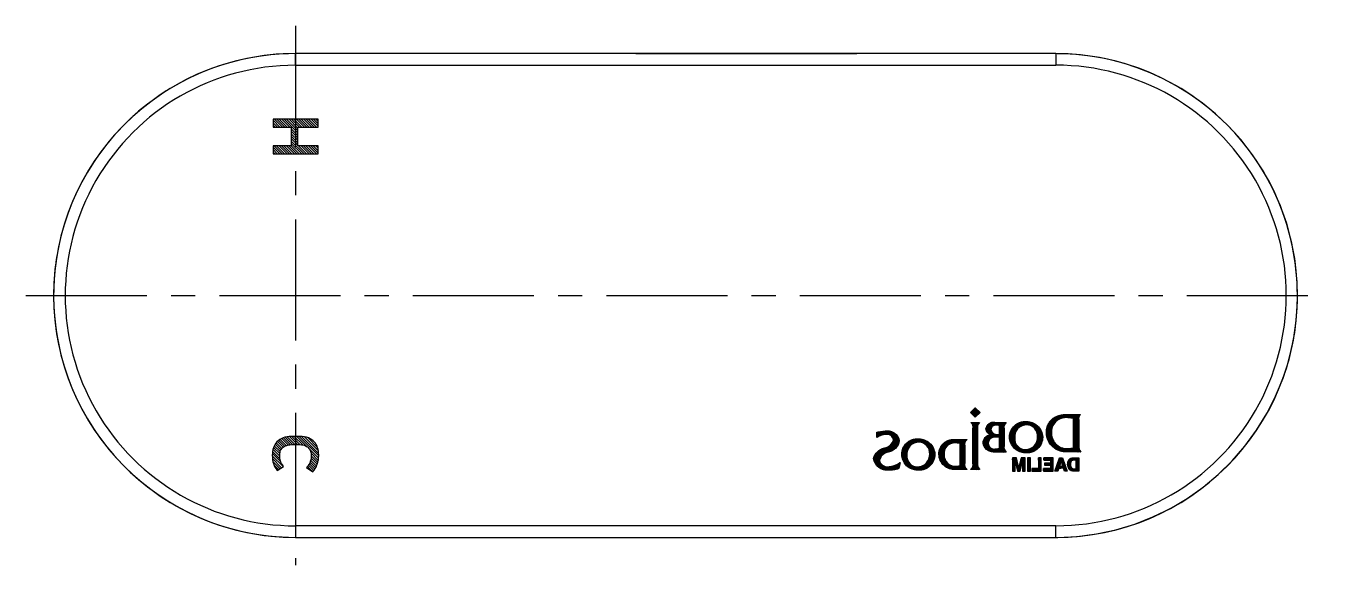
# Model space of a CAD drawing. Extents: x -13271 to -12677, y -11108 to -10688.
# Drawn here: x -13137.3 to -13043.3, y -10870.9 to -10831.9 of the extents above; entities that cross this region are included whole.
import ezdxf

# ---------------------------------------------------------------- set-up
doc = ezdxf.new("R2010")
doc.units = 0
doc.header["$LTSCALE"] = 7
doc.linetypes.add('CENTER', pattern=[2, 1.25, -0.25, 0.25, -0.25])
for name, color, linetype in [('D', 2, 'CONTINUOUS'), ('DIM', 2, 'CONTINUOUS'), ('DWG', 7, 'CONTINUOUS'), ('FL0702_BODY_DXF_CONTINUOUS_LINE', 7, 'CONTINUOUS'), ('LAYER_1', 160, 'CONTINUOUS'), ('기본값', 7, 'CONTINUOUS')]:
    doc.layers.add(name, color=color, linetype=linetype)
pattern_1 = [(225, (-12093.942252, -9748.80234), (0.00531108553, -0.00531108553), [])]

# ---------------------------------------------------------------- blocks, each defined once
blk = doc.blocks.new('A$C7B5C652C')
at = {"layer": 'DWG', "linetype": 'Continuous'}
for p, q in [((-0.468, 2.691), (-0.025, 2.998)), ((-1.412, 1.025), (-1.077, 1.025)), ((-0.96, 0.442), (-1.543, 0.442))]:
    blk.add_line(p, q, dxfattribs=at)
blk.add_lwpolyline([(-2.586, 2.921), (-2.143, 2.61)], dxfattribs=at)
for points in [[(-2.866, 2.409), (-2.811, 2.585), (-2.718, 2.756), (-2.586, 2.921)], [(-0.025, 2.998), (0.071, 2.902), (0.147, 2.8), (0.203, 2.693)], [(-2.947, 1.801), (-2.947, 2.03), (-2.92, 2.233), (-2.866, 2.409)], [(-2.362, 2.217), (-2.397, 2.088), (-2.414, 1.949), (-2.414, 1.801)], [(-2.143, 2.61), (-2.255, 2.477), (-2.327, 2.346), (-2.362, 2.217)], [(-0.199, 2.26), (-0.246, 2.418), (-0.335, 2.562), (-0.468, 2.691)], [(-0.129, 1.797), (-0.129, 1.947), (-0.152, 2.102), (-0.199, 2.26)], [(0.203, 2.693), (0.258, 2.586), (0.302, 2.48), (0.334, 2.375)], [(0.334, 2.375), (0.365, 2.27), (0.385, 2.166), (0.395, 2.064)], [(0.395, 2.064), (0.404, 1.961), (0.408, 1.865), (0.408, 1.774)], [(-2.866, 1.271), (-2.92, 1.435), (-2.947, 1.612), (-2.947, 1.801)], [(-2.61, 0.84), (-2.726, 0.963), (-2.811, 1.107), (-2.866, 1.271)], [(-2.414, 1.801), (-2.414, 1.705), (-2.4, 1.61), (-2.371, 1.517)], [(-2.371, 1.517), (-2.343, 1.424), (-2.291, 1.341), (-2.216, 1.269)], [(-2.216, 1.269), (-2.14, 1.196), (-2.038, 1.138), (-1.908, 1.093)], [(-1.908, 1.093), (-1.779, 1.048), (-1.613, 1.025), (-1.412, 1.025)], [(-1.077, 1.025), (-0.906, 1.025), (-0.76, 1.046), (-0.639, 1.088)], [(-0.639, 1.088), (-0.519, 1.13), (-0.421, 1.187), (-0.346, 1.257)], [(-0.346, 1.257), (-0.271, 1.328), (-0.216, 1.41), (-0.181, 1.503)], [(-0.181, 1.503), (-0.147, 1.597), (-0.129, 1.695), (-0.129, 1.797)], [(0.331, 1.266), (0.28, 1.105), (0.199, 0.964), (0.088, 0.842)], [(0.408, 1.774), (0.408, 1.597), (0.383, 1.427), (0.331, 1.266)], [(-2.173, 0.548), (-2.349, 0.619), (-2.495, 0.716), (-2.61, 0.84)], [(-1.543, 0.442), (-1.786, 0.442), (-1.996, 0.478), (-2.173, 0.548)], [(-0.337, 0.551), (-0.508, 0.478), (-0.716, 0.442), (-0.96, 0.442)], [(0.088, 0.842), (-0.024, 0.72), (-0.165, 0.623), (-0.337, 0.551)]]:
    blk.add_open_spline(points, degree=3, dxfattribs=at)

msp = doc.modelspace()

# ---------------------------------------------------------------- hatches: boundary and pattern name
at = {"layer": 'D'}
h = msp.add_hatch(dxfattribs=at)
h.set_pattern_fill('ANSI31', color=256, angle=270, style=0)
h.set_pattern_definition([(315, (26961.13266, 9107.92136), (0.08838834765, 0.08838834765), [])])
h.paths.add_polyline_path([(-13117.58983, -10840.58973), (-13117.58983, -10839.23965), (-13116.13109, -10839.23965), (-13116.13109, -10838.66145), (-13119.38688, -10838.66145), (-13119.38688, -10839.23965), (-13118.06819, -10839.23965), (-13118.06819, -10840.58973), (-13119.38688, -10840.58973), (-13119.38688, -10841.16758), (-13116.13109, -10841.16758), (-13116.13109, -10840.58973)], flags=0)
h = msp.add_hatch(dxfattribs=at)
h.set_pattern_fill('ANSI31', color=256, scale=0.060088, angle=540, style=0)
h.set_pattern_definition(pattern_1)
h.paths.add_polyline_path([(-13062.58027, -10860.1193), (-13062.54552, -10860.10763), (-13062.51017, -10860.09662), (-13062.47422, -10860.08629), (-13062.43767, -10860.07665), (-13062.40054, -10860.06769), (-13062.36282, -10860.05942), (-13062.32452, -10860.05184), (-13062.28565, -10860.04497), (-13062.2462, -10860.0388), (-13062.2062, -10860.03334), (-13062.16564, -10860.02859), (-13062.12452, -10860.02456), (-13062.08286, -10860.02126), (-13062.04065, -10860.01868), (-13061.99791, -10860.01683), (-13061.91083, -10860.01534), (-13060.96034, -10860.01534, 0.23635107), (-13061.09466, -10860.42922), (-13061.09394, -10860.50247), (-13061.0933, -10860.56528), (-13061.0933, -10862.14165), (-13061.09379, -10862.21326), (-13061.09425, -10862.27945, 0.24365552), (-13060.93637, -10862.72076), (-13061.88991, -10862.72076, -0.43964193), (-13063.4348, -10861.34296), (-13063.43438, -10861.3048), (-13063.4331, -10861.26711), (-13063.43098, -10861.22987), (-13063.42802, -10861.1931), (-13063.42422, -10861.15681), (-13063.41959, -10861.12099), (-13063.41415, -10861.08565), (-13063.40788, -10861.0508), (-13063.40079, -10861.01644), (-13063.3929, -10860.98258), (-13063.38421, -10860.94921), (-13063.37472, -10860.91635), (-13063.36443, -10860.884), (-13063.35336, -10860.85217), (-13063.34151, -10860.82085), (-13063.32887, -10860.79005), (-13063.31547, -10860.75978), (-13063.3013, -10860.73004), (-13063.28637, -10860.70084), (-13063.27068, -10860.67218), (-13063.25424, -10860.64406), (-13063.23705, -10860.61649), (-13063.21913, -10860.58948), (-13063.20047, -10860.56303), (-13063.18108, -10860.53714), (-13063.16096, -10860.51182), (-13063.14012, -10860.48707), (-13063.11857, -10860.46289), (-13063.09631, -10860.4393), (-13063.07335, -10860.4163), (-13063.04968, -10860.39388), (-13063.02533, -10860.37207), (-13063.00028, -10860.35085), (-13062.97455, -10860.33023), (-13062.94814, -10860.31023), (-13062.92106, -10860.29083), (-13062.89332, -10860.27206), (-13062.86491, -10860.25391), (-13062.83584, -10860.23638), (-13062.80612, -10860.21949), (-13062.77576, -10860.20323), (-13062.74475, -10860.18762), (-13062.7131, -10860.17264), (-13062.68083, -10860.15832), (-13062.64793, -10860.14466), (-13062.61441, -10860.13165)])
h.paths.add_polyline_path([(-13061.87941, -10860.25285, 0.48345336), (-13063.06288, -10861.39357, 0.44577757), (-13061.80505, -10862.48327), (-13061.48087, -10862.45315), (-13061.46166, -10862.44926), (-13061.46166, -10860.30439), (-13061.48028, -10860.30016)], flags=16)
h.paths.add_polyline_path([(-13064.92555, -10860.5329, -0.42139219), (-13063.69738, -10861.65961, -0.42446479), (-13064.89289, -10862.79616, -0.4196764), (-13066.09831, -10861.64322, -0.42023028)])
h.paths.add_polyline_path([(-13064.90283, -10860.76867, 0.42298342), (-13065.72488, -10861.70879, 0.44343795), (-13064.90926, -10862.56034, 0.41257852), (-13064.07072, -10861.63016, 0.44388016)], flags=16)
h.paths.add_polyline_path([(-13067.80285, -10861.06348, -0.44831268), (-13067.11822, -10860.58858), (-13066.34199, -10860.58858), (-13066.34199, -10860.59837, 0.29521394), (-13066.48614, -10861.04708), (-13066.48614, -10862.28198, 0.2899766), (-13066.34199, -10862.73397), (-13066.34199, -10862.74378), (-13066.88243, -10862.74378, -0.11392681), (-13067.61613, -10862.64223, -0.28524355), (-13068.00916, -10862.06904, -0.37322788), (-13067.47531, -10861.48929, -0.32379105)])
h.paths.add_polyline_path([(-13066.82016, -10860.81459), (-13067.03969, -10860.79157, 0.45380354), (-13067.44581, -10861.11585, 0.41386755), (-13066.92835, -10861.4565), (-13066.82016, -10861.4565)], flags=16)
h.paths.add_polyline_path([(-13066.82016, -10861.6727), (-13067.04945, -10861.65961, 0.44622088), (-13067.64567, -10862.09852, 0.47699503), (-13067.10526, -10862.50789), (-13066.82016, -10862.48166)], flags=16)
h.paths.add_polyline_path([(-13068.74494, -10861.05038, 0.28819994), (-13068.88904, -10860.59837), (-13068.88904, -10860.58858), (-13068.3208, -10860.58858), (-13068.3208, -10860.65134, 0.24832358), (-13068.41085, -10861.05038), (-13068.41085, -10863.53561, 0.24534411), (-13068.3208, -10863.93102), (-13068.3208, -10863.99418), (-13068.88904, -10863.99418), (-13068.88904, -10863.98437, 0.29031459), (-13068.74494, -10863.53561)])
h.paths.add_polyline_path([(-13068.92254, -10859.88049), (-13068.57785, -10859.53582), (-13068.3208, -10859.79281), (-13068.3208, -10859.96795), (-13068.57785, -10860.22504)])
h.paths.add_polyline_path([(-13068.3208, -10859.79281), (-13068.23322, -10859.88036), (-13068.3208, -10859.96795)])
h.paths.add_polyline_path([(-13068.3208, -10860.58858), (-13068.26675, -10860.58858), (-13068.26675, -10860.59837, 0.04335007), (-13068.3208, -10860.65134)])
h.paths.add_polyline_path([(-13069.99742, -10861.84065), (-13069.19496, -10861.84065), (-13069.19496, -10861.85046, 0.31028709), (-13069.33901, -10862.28936), (-13069.33901, -10863.52426, 0.28054227), (-13069.19496, -10863.98606), (-13069.19496, -10863.99582), (-13069.98102, -10863.99582, -0.44275996), (-13071.20932, -10862.89858, -0.45932507)])
h.paths.add_polyline_path([(-13069.96781, -10862.07646, 0.48580969), (-13070.83588, -10862.93788, 0.45357842), (-13069.91228, -10863.75992), (-13069.67315, -10863.73713), (-13069.67315, -10862.11245)], flags=16)
h.paths.add_polyline_path([(-13072.73052, -10861.78499, -0.42140512), (-13071.50223, -10862.91172, -0.42444128), (-13072.69768, -10864.04819, -0.41971579), (-13073.90317, -10862.89533, -0.42024536)])
h.paths.add_polyline_path([(-13072.70752, -10862.02078, 0.42302591), (-13073.52974, -10862.9609, 0.44347117), (-13072.71407, -10863.81243, 0.41259122), (-13071.87566, -10862.88219, 0.44386513)], flags=16)
h.paths.add_polyline_path([(-13075.69403, -10861.30152), (-13075.09663, -10861.21546, -0.42075008), (-13074.07278, -10861.91743, -0.31745749), (-13074.8592, -10862.72975, 0.29873755), (-13075.51115, -10863.33913, 0.3844099), (-13074.88763, -10863.79968, 0.16199891), (-13074.01316, -10863.49206), (-13074.11474, -10863.92963, -0.08677806), (-13074.84163, -10864.04958, -0.40665935), (-13075.93653, -10863.20953, -0.29643089), (-13075.15155, -10862.45144, 0.27879996), (-13074.49816, -10861.87146, 0.42689273), (-13075.06308, -10861.46534, 0.17348306), (-13075.69403, -10861.69657)])
h = msp.add_hatch(dxfattribs=at)
h.set_pattern_fill('ANSI31', color=256, angle=270, style=0)
h.set_pattern_definition([(315, (26961.13451, 9117.34777), (0.08838834765, 0.08838834765), [])])
h.paths.add_polyline_path([(-13119.43839, -10862.96483), (-13119.43712, -10863.04934), (-13119.4333, -10863.13143), (-13119.42695, -10863.21108), (-13119.42282, -10863.24999), (-13119.41806, -10863.28828), (-13119.41267, -10863.32595), (-13119.40665, -10863.36301), (-13119.39999, -10863.39945), (-13119.3927, -10863.43527), (-13119.38478, -10863.47047), (-13119.37624, -10863.50504), (-13119.36706, -10863.53899), (-13119.35725, -10863.57231), (-13119.34661, -10863.60525), (-13119.33506, -10863.63807), (-13119.3226, -10863.67077), (-13119.30922, -10863.70334), (-13119.29493, -10863.73579), (-13119.27973, -10863.76812), (-13119.26361, -10863.80032), (-13119.24657, -10863.83239), (-13119.22861, -10863.86435), (-13119.20974, -10863.89618), (-13119.18995, -10863.92788), (-13119.16923, -10863.95946), (-13119.1476, -10863.99092), (-13119.12504, -10864.02225), (-13119.10156, -10864.05346), (-13119.07715, -10864.08454), (-13118.63476, -10863.77339), (-13118.65521, -10863.74854), (-13118.67475, -10863.72372), (-13118.69338, -10863.69893), (-13118.71111, -10863.67418), (-13118.72794, -10863.64947), (-13118.74386, -10863.6248), (-13118.75888, -10863.60017), (-13118.77301, -10863.57557), (-13118.78624, -10863.55102), (-13118.79857, -10863.52651), (-13118.81001, -10863.50204), (-13118.82055, -10863.47762), (-13118.83021, -10863.45324), (-13118.83897, -10863.42891), (-13118.84685, -10863.40463), (-13118.85384, -10863.3804), (-13118.86589, -10863.33142), (-13118.87638, -10863.28158), (-13118.88529, -10863.23089), (-13118.8926, -10863.17936), (-13118.89831, -10863.12698), (-13118.90241, -10863.07376), (-13118.90487, -10863.01971), (-13118.9057, -10862.96483), (-13118.90553, -10862.94678), (-13118.90502, -10862.92878), (-13118.90417, -10862.9108), (-13118.90299, -10862.89286), (-13118.90147, -10862.87496), (-13118.89961, -10862.85709), (-13118.89742, -10862.83926), (-13118.89489, -10862.82147), (-13118.89203, -10862.80371), (-13118.88883, -10862.78599), (-13118.8853, -10862.76831), (-13118.88144, -10862.75066), (-13118.87724, -10862.73306), (-13118.87271, -10862.71549), (-13118.86785, -10862.69797), (-13118.86266, -10862.68049), (-13118.85703, -10862.66308), (-13118.85085, -10862.64593), (-13118.84413, -10862.62902), (-13118.83686, -10862.61236), (-13118.82905, -10862.59595), (-13118.82069, -10862.5798), (-13118.81178, -10862.56389), (-13118.80233, -10862.54824), (-13118.79234, -10862.53284), (-13118.7818, -10862.51769), (-13118.77071, -10862.50279), (-13118.75907, -10862.48815), (-13118.74689, -10862.47376), (-13118.73417, -10862.45963), (-13118.7209, -10862.44575), (-13118.70708, -10862.43213), (-13118.69261, -10862.41873), (-13118.67752, -10862.40566), (-13118.66179, -10862.3929), (-13118.64543, -10862.38047), (-13118.62844, -10862.36835), (-13118.61082, -10862.35656), (-13118.59257, -10862.34508), (-13118.57369, -10862.33393), (-13118.55417, -10862.32309), (-13118.53403, -10862.31257), (-13118.51324, -10862.30237), (-13118.49183, -10862.29248), (-13118.46978, -10862.28291), (-13118.44709, -10862.27366), (-13118.42377, -10862.26472), (-13118.39981, -10862.2561), (-13118.37512, -10862.24789), (-13118.34958, -10862.24021), (-13118.32319, -10862.23304), (-13118.29596, -10862.22641), (-13118.26788, -10862.22029), (-13118.23896, -10862.21471), (-13118.20919, -10862.20965), (-13118.17858, -10862.20512), (-13118.14712, -10862.20112), (-13118.1148, -10862.19765), (-13118.08165, -10862.19471), (-13118.04764, -10862.1923), (-13117.97707, -10862.18908), (-13117.9031, -10862.18801), (-13117.56902, -10862.18801), (-13117.50582, -10862.189), (-13117.44505, -10862.19198), (-13117.41557, -10862.19421), (-13117.3867, -10862.19694), (-13117.35843, -10862.20016), (-13117.33077, -10862.20388), (-13117.3037, -10862.2081), (-13117.27723, -10862.21281), (-13117.25135, -10862.21802), (-13117.22607, -10862.22373), (-13117.20139, -10862.22993), (-13117.17729, -10862.23663), (-13117.15379, -10862.24382), (-13117.13087, -10862.25151), (-13117.10858, -10862.25955), (-13117.08682, -10862.26793), (-13117.06558, -10862.27665), (-13117.04488, -10862.28571), (-13117.0247, -10862.2951), (-13117.00504, -10862.30484), (-13116.98592, -10862.31491), (-13116.96732, -10862.32533), (-13116.94924, -10862.33608), (-13116.93169, -10862.34717), (-13116.91466, -10862.3586), (-13116.89815, -10862.37037), (-13116.88217, -10862.38248), (-13116.86671, -10862.39493), (-13116.85178, -10862.40772), (-13116.83736, -10862.42084), (-13116.82351, -10862.43421), (-13116.81013, -10862.44785), (-13116.79722, -10862.46175), (-13116.78478, -10862.47593), (-13116.77282, -10862.49038), (-13116.76133, -10862.50509), (-13116.75031, -10862.52007), (-13116.73977, -10862.53532), (-13116.72971, -10862.55083), (-13116.72012, -10862.5666), (-13116.71101, -10862.58264), (-13116.70237, -10862.59894), (-13116.69422, -10862.6155), (-13116.68654, -10862.63232), (-13116.67934, -10862.64939), (-13116.67261, -10862.66673), (-13116.66633, -10862.68431), (-13116.66046, -10862.70198), (-13116.65499, -10862.71976), (-13116.64993, -10862.73764), (-13116.64527, -10862.75562), (-13116.64101, -10862.7737), (-13116.63716, -10862.79189), (-13116.63372, -10862.81018), (-13116.63068, -10862.82857), (-13116.62805, -10862.84706), (-13116.62582, -10862.86566), (-13116.624, -10862.88436), (-13116.62258, -10862.90317), (-13116.62157, -10862.92209), (-13116.62096, -10862.94111), (-13116.62076, -10862.96024), (-13116.62103, -10862.98853), (-13116.62185, -10863.01691), (-13116.62321, -10863.04538), (-13116.62512, -10863.07393), (-13116.62758, -10863.10258), (-13116.63058, -10863.13131), (-13116.63413, -10863.16012), (-13116.63822, -10863.18902), (-13116.64286, -10863.218), (-13116.64804, -10863.24706), (-13116.66005, -10863.30542), (-13116.67423, -10863.3641), (-13116.69061, -10863.42308), (-13116.6999, -10863.45261), (-13116.71019, -10863.48179), (-13116.72147, -10863.51062), (-13116.73375, -10863.53911), (-13116.74703, -10863.56726), (-13116.76131, -10863.59507), (-13116.77658, -10863.62253), (-13116.79287, -10863.64966), (-13116.81015, -10863.67644), (-13116.82845, -10863.70289), (-13116.84775, -10863.729), (-13116.86806, -10863.75477), (-13116.88938, -10863.78021), (-13116.91171, -10863.80532), (-13116.93506, -10863.83009), (-13116.95942, -10863.85453), (-13116.51704, -10864.16145), (-13116.48177, -10864.12508), (-13116.46486, -10864.10672), (-13116.44843, -10864.08822), (-13116.4325, -10864.06961), (-13116.41704, -10864.05087), (-13116.40206, -10864.032), (-13116.38757, -10864.01302), (-13116.37355, -10863.9939), (-13116.36002, -10863.97467), (-13116.34696, -10863.95531), (-13116.33438, -10863.93582), (-13116.32227, -10863.91622), (-13116.31064, -10863.89648), (-13116.29948, -10863.87663), (-13116.28879, -10863.85665), (-13116.26857, -10863.8166), (-13116.24944, -10863.77662), (-13116.23141, -10863.73671), (-13116.21449, -10863.69688), (-13116.19867, -10863.65714), (-13116.18397, -10863.61748), (-13116.17038, -10863.57791), (-13116.15791, -10863.53844), (-13116.14655, -10863.49897), (-13116.13627, -10863.45966), (-13116.12707, -10863.4205), (-13116.11893, -10863.3815), (-13116.11185, -10863.34265), (-13116.10582, -10863.30394), (-13116.10083, -10863.26537), (-13116.09688, -10863.22694), (-13116.09092, -10863.15113), (-13116.08674, -10863.07767), (-13116.08428, -10863.00653), (-13116.08348, -10862.93766), (-13116.08377, -10862.90449), (-13116.08467, -10862.8715), (-13116.08616, -10862.8387), (-13116.08825, -10862.8061), (-13116.09094, -10862.77368), (-13116.09423, -10862.74146), (-13116.09812, -10862.70942), (-13116.10261, -10862.67758), (-13116.10771, -10862.64592), (-13116.11341, -10862.61446), (-13116.11972, -10862.58318), (-13116.12664, -10862.5521), (-13116.13416, -10862.5212), (-13116.14229, -10862.4905), (-13116.15103, -10862.45999), (-13116.16038, -10862.42966), (-13116.17032, -10862.39973), (-13116.18097, -10862.37025), (-13116.19232, -10862.34122), (-13116.20437, -10862.31265), (-13116.21712, -10862.28453), (-13116.23058, -10862.25687), (-13116.24474, -10862.22967), (-13116.2596, -10862.20291), (-13116.27516, -10862.17662), (-13116.29143, -10862.15077), (-13116.3084, -10862.12539), (-13116.32608, -10862.10045), (-13116.34445, -10862.07598), (-13116.36353, -10862.05195), (-13116.38331, -10862.02838), (-13116.4038, -10862.00527), (-13116.42505, -10861.98274), (-13116.44701, -10861.96077), (-13116.46967, -10861.93938), (-13116.49303, -10861.91857), (-13116.5171, -10861.89833), (-13116.54188, -10861.87867), (-13116.56736, -10861.85959), (-13116.59355, -10861.8411), (-13116.62044, -10861.82318), (-13116.64804, -10861.80585), (-13116.67635, -10861.78911), (-13116.70537, -10861.77295), (-13116.7351, -10861.75738), (-13116.76554, -10861.7424), (-13116.79668, -10861.72802), (-13116.82854, -10861.71423), (-13116.86111, -10861.70109), (-13116.89454, -10861.6888), (-13116.92881, -10861.67735), (-13116.96394, -10861.66674), (-13116.99991, -10861.65698), (-13117.03673, -10861.64807), (-13117.07441, -10861.64), (-13117.11292, -10861.63278), (-13117.15229, -10861.62641), (-13117.19251, -10861.62088), (-13117.23357, -10861.61621), (-13117.27547, -10861.61238), (-13117.31822, -10861.6094), (-13117.36182, -10861.60728), (-13117.40626, -10861.606), (-13117.45155, -10861.60557), (-13118.03434, -10861.60557), (-13118.07959, -10861.60599), (-13118.12406, -10861.60724), (-13118.16775, -10861.60933), (-13118.21066, -10861.61224), (-13118.25279, -10861.61599), (-13118.29413, -10861.62057), (-13118.33469, -10861.62597), (-13118.37446, -10861.63221), (-13118.41344, -10861.63927), (-13118.45162, -10861.64716), (-13118.48902, -10861.65587), (-13118.52562, -10861.6654), (-13118.56142, -10861.67576), (-13118.59643, -10861.68694), (-13118.63064, -10861.69894), (-13118.66404, -10861.71176), (-13118.6967, -10861.7253), (-13118.72865, -10861.73947), (-13118.7599, -10861.75427), (-13118.79044, -10861.76969), (-13118.82028, -10861.78574), (-13118.84942, -10861.80241), (-13118.87784, -10861.8197), (-13118.90557, -10861.83761), (-13118.93258, -10861.85615), (-13118.95889, -10861.8753), (-13118.98448, -10861.89507), (-13119.00938, -10861.91546), (-13119.03356, -10861.93646), (-13119.05703, -10861.95808), (-13119.07979, -10861.98031), (-13119.10184, -10862.00315), (-13119.12324, -10862.02654), (-13119.14391, -10862.0504), (-13119.16386, -10862.07473), (-13119.18307, -10862.09953), (-13119.20157, -10862.12481), (-13119.21934, -10862.15056), (-13119.23638, -10862.17679), (-13119.2527, -10862.20349), (-13119.26829, -10862.23066), (-13119.28317, -10862.25831), (-13119.29732, -10862.28644), (-13119.31075, -10862.31505), (-13119.32345, -10862.34413), (-13119.33544, -10862.37369), (-13119.34671, -10862.40373), (-13119.35725, -10862.43425), (-13119.36706, -10862.46515), (-13119.37624, -10862.49636), (-13119.38478, -10862.52786), (-13119.3927, -10862.55967), (-13119.39999, -10862.59177), (-13119.40665, -10862.62417), (-13119.41267, -10862.65687), (-13119.41806, -10862.68988), (-13119.42282, -10862.72319), (-13119.42695, -10862.7568), (-13119.43044, -10862.79071), (-13119.4333, -10862.82492), (-13119.43553, -10862.85944), (-13119.43712, -10862.89426), (-13119.43807, -10862.92939)], flags=0)
h = msp.add_hatch(dxfattribs=at)
h.set_pattern_fill('ANSI31', color=256, scale=0.060088, angle=540, style=0)
h.set_pattern_definition(pattern_1)
h.paths.add_polyline_path([(-13061.85964, -10863.83919), (-13061.88492, -10863.73285), (-13061.89341, -10863.61367), (-13061.8914, -10863.56336), (-13061.88543, -10863.5113), (-13061.87546, -10863.45755), (-13061.86002, -10863.40421), (-13061.83756, -10863.35339), (-13061.80821, -10863.30509), (-13061.76302, -10863.25314), (-13061.7095, -10863.21315), (-13061.6477, -10863.18515), (-13061.60528, -10863.17457), (-13061.55658, -10863.16778), (-13061.50136, -10863.16487), (-13061.0948, -10863.16487), (-13061.0948, -10864.10885), (-13061.50136, -10864.10885), (-13061.63156, -10864.08924), (-13061.73713, -10864.03047), (-13061.81781, -10863.93269)])
h.paths.add_polyline_path([(-13061.28584, -10863.32723), (-13061.468, -10863.32723), (-13061.54827, -10863.33581), (-13061.60847, -10863.36159), (-13061.64855, -10863.40458), (-13061.67347, -10863.46368), (-13061.68859, -10863.53785), (-13061.69366, -10863.62687), (-13061.69034, -10863.6938), (-13061.68033, -10863.75423), (-13061.66361, -10863.8082), (-13061.61731, -10863.88496), (-13061.5521, -10863.93117), (-13061.468, -10863.94662), (-13061.28584, -10863.94662)], flags=16)
h.paths.add_polyline_path([(-13062.47961, -10863.16487), (-13062.25587, -10863.16487), (-13061.9195, -10864.10885), (-13062.12596, -10864.10885), (-13062.19023, -10863.91398), (-13062.53595, -10863.91398), (-13062.59817, -10864.10885), (-13062.81213, -10864.10885)])
h.paths.add_polyline_path([(-13062.2432, -10863.75204), (-13062.36561, -10863.38076), (-13062.4841, -10863.75204)], flags=16)
h.paths.add_polyline_path([(-13063.57744, -10863.53177), (-13063.13199, -10863.53177), (-13063.13199, -10863.33222), (-13063.6183, -10863.33222), (-13063.6183, -10863.16487), (-13062.93938, -10863.16487), (-13062.93938, -10864.10885), (-13063.64265, -10864.10885), (-13063.64265, -10863.93978), (-13063.13199, -10863.93978), (-13063.13199, -10863.69371), (-13063.57744, -10863.69371)])
h.paths.add_polyline_path([(-13064.00494, -10863.16487), (-13063.8088, -10863.16487), (-13063.8088, -10864.10885), (-13064.47438, -10864.10885), (-13064.47438, -10863.93978), (-13064.00494, -10863.93978)])
h.paths.add_polyline_path([(-13064.78841, -10863.16487), (-13064.59203, -10863.16487), (-13064.59203, -10864.10885), (-13064.78841, -10864.10885)])
h.paths.add_polyline_path([(-13065.15411, -10863.44961), (-13065.15407, -10863.42386), (-13065.15393, -10863.3933), (-13065.15335, -10863.36267), (-13065.15312, -10863.33714), (-13065.15309, -10863.31679), (-13065.33094, -10864.10885), (-13065.5224, -10864.10885), (-13065.70204, -10863.31679), (-13065.70195, -10863.33714), (-13065.70161, -10863.36267), (-13065.70096, -10863.3933), (-13065.70088, -10863.42386), (-13065.70074, -10863.44961), (-13065.70065, -10863.47057), (-13065.70065, -10864.10885), (-13065.88312, -10864.10885), (-13065.88312, -10863.16487), (-13065.60022, -10863.16487), (-13065.42921, -10863.90713), (-13065.25785, -10863.16487), (-13064.97154, -10863.16487), (-13064.97154, -10864.10885), (-13065.15411, -10864.10885)])
h = msp.add_hatch(dxfattribs=at)
h.set_pattern_fill('ANSI31', color=256, scale=0.057227, angle=540, style=0)
h.set_pattern_definition([(225, (-12208.981838, -9756.219911), (0.005058176696, -0.005058176696), [])])
h.paths.add_polyline_path([(-13068.3208, -10863.93102, 0.04341374), (-13068.26675, -10863.98437), (-13068.26675, -10863.99418), (-13068.3208, -10863.99418)])

# ---------------------------------------------------------------- linework, layer by layer
at = {"layer": 'D', "color": 1, "linetype": 'CENTER'}
for p, q in [((-13117.76158, -10831.911), (-13117.76158, -10870.911)), ((-13137.26166, -10851.411), (-13043.27304, -10851.411))]:
    msp.add_line(p, q, dxfattribs=at)
at = {"layer": 'DWG', "color": 7, "linetype": 'Continuous'}
for p, q in [((-13062.75986, -10833.911), (-13117.75986, -10833.911)), ((-13062.75876, -10868.07325), (-13117.76094, -10868.07298)), ((-13117.76094, -10868.07298), (-13117.75986, -10868.91093)), ((-13062.75986, -10868.91093), (-13062.75876, -10868.07325)), ((-13117.75986, -10868.911), (-13062.75986, -10868.911)), ((-13062.75985, -10868.91333), (-13062.60064, -10868.91219))]:
    msp.add_line(p, q, dxfattribs=at)
msp.add_lwpolyline([(-13062.60064, -10868.91219), (-13061.20589, -10868.843), (-13059.80086, -10868.65938), (-13058.4098, -10868.36094), (-13057.04495, -10867.95018), (-13055.724, -10867.43331), (-13054.45186, -10866.8131), (-13053.237, -10866.09363), (-13052.08472, -10865.27904), (-13051.00055, -10864.37344), (-13049.99199, -10863.38221), (-13049.06551, -10862.30963), (-13048.22886, -10861.16412), (-13047.48753, -10859.95534), (-13046.84571, -10858.69148), (-13046.30804, -10857.38129), (-13045.87841, -10856.03252), (-13045.56037, -10854.65355), (-13045.35672, -10853.25326), (-13045.26633, -10851.8403), (-13045.28844, -10850.42571), (-13045.42353, -10849.02081), (-13045.6717, -10847.63218), (-13046.03168, -10846.26725), (-13046.50121, -10844.93481), (-13047.07911, -10843.63997), (-13047.75694, -10842.39995), (-13048.52804, -10841.22393), (-13049.37402, -10840.13426), (-13050.27291, -10839.1474), (-13051.20621, -10838.26632), (-13052.14592, -10837.49803), (-13053.09142, -10836.82595), (-13054.03973, -10836.24007), (-13054.98606, -10835.73384), (-13055.92954, -10835.29982), (-13056.86403, -10834.93405), (-13057.78575, -10834.63191), (-13058.69195, -10834.38897), (-13059.58041, -10834.2011), (-13060.4498, -10834.06439), (-13061.29912, -10833.97436), (-13062.12728, -10833.92567), (-13062.65109, -10833.91526)], dxfattribs=at)
at = {"layer": 'DWG', "linetype": 'Continuous'}
msp.add_lwpolyline([(-13117.58983, -10840.58973), (-13117.58983, -10839.23965), (-13116.13109, -10839.23965), (-13116.13109, -10838.66145), (-13119.38688, -10838.66145), (-13119.38688, -10839.23965), (-13118.06819, -10839.23965), (-13118.06819, -10840.58973), (-13119.38688, -10840.58973), (-13119.38688, -10841.16758), (-13116.13109, -10841.16758), (-13116.13109, -10840.58973), (-13117.58983, -10840.58973)], dxfattribs=at)
at = {"layer": 'DWG', "color": 7, "linetype": 'Continuous'}
for centre, start, end in [((-13117.75986, -10851.411), 90, 270), ((-13062.75986, -10851.411), 270, 90)]:
    msp.add_arc(centre, 17.5, start, end, dxfattribs=at)
at = {"layer": 'DWG'}
for centre, radius, start, end in [((-13117.76158, -10851.411), 16.66199, 90, 270.0891593), ((-13062.73753, -10851.411), 16.66196, 270, 90.0708846)]:
    msp.add_arc(centre, radius, start, end, dxfattribs=at)
at = {"layer": 'DWG', "color": 7, "linetype": 'Continuous'}
for points, knots in [([(-13117.76158, -10834.74901), (-13117.76157, -10834.69523), (-13117.76152, -10834.58841), (-13117.7614, -10834.4319), (-13117.76124, -10834.28559), (-13117.76105, -10834.17368), (-13117.76088, -10834.09512), (-13117.76074, -10834.04629), (-13117.76063, -10834.00484), (-13117.76041, -10833.97125), (-13117.76046, -10833.94525), (-13117.75995, -10833.92908), (-13117.76035, -10833.91907), (-13117.7594, -10833.91538), (-13117.761, -10833.91101), (-13117.75986, -10833.911)], [0, 0, 0, 0, 0.19250424, 0.38243348, 0.56028943, 0.71626415, 0.7830861, 0.84151252, 0.8910927, 0.93137592, 0.96205754, 0.98342751, 0.99075858, 0.99592733, 1, 1, 1, 1]), ([(-13062.75986, -10833.911), (-13062.75872, -10833.91101), (-13062.76032, -10833.91538), (-13062.75938, -10833.91907), (-13062.75978, -10833.92908), (-13062.75926, -10833.94525), (-13062.75932, -10833.97125), (-13062.7591, -10834.00484), (-13062.75899, -10834.04629), (-13062.75885, -10834.09512), (-13062.75867, -10834.17368), (-13062.75849, -10834.28559), (-13062.75832, -10834.4319), (-13062.7582, -10834.58841), (-13062.75815, -10834.69524), (-13062.75814, -10834.74901)], [0, 0, 0, 0, 0.00407269, 0.00924143, 0.01657249, 0.03794245, 0.0686241, 0.10890736, 0.15848752, 0.21691392, 0.28373587, 0.43971062, 0.61756656, 0.80749579, 1, 1, 1, 1]), ([(-13117.76158, -10834.74688), (-13108.59434, -10834.74832), (-13090.25986, -10834.7448), (-13071.92538, -10834.74832), (-13062.75814, -10834.74688)], [0, 0, 0, 0, 0.49999999, 1, 1, 1, 1])]:
    msp.add_open_spline(points, degree=3, knots=knots, dxfattribs=at)
at = {"layer": 'FL0702_BODY_DXF_CONTINUOUS_LINE', "color": 7, "linetype": 'Continuous'}
for p, q in [((-13093.14206, -10833.91006), (-13077.13856, -10833.91007)), ((-13135.0793, -10848.88302), (-13135.16239, -10849.53684)), ((-13135.01826, -10848.51488), (-13135.0793, -10848.88302)), ((-13135.16239, -10849.53684), (-13135.22103, -10850.19774)), ((-13135.20292, -10849.98467), (-13135.20929, -10850.06411)), ((-13135.19618, -10849.90522), (-13135.20292, -10849.98467)), ((-13135.18294, -10849.76037), (-13135.18539, -10849.78608)), ((-13135.25469, -10850.8655), (-13135.26266, -10851.54637)), ((-13135.25448, -10850.91147), (-13135.25724, -10851.01875)), ((-13135.22103, -10850.19774), (-13135.25469, -10850.8655)), ((-13135.25097, -10850.80192), (-13135.25448, -10850.91147)), ((-13135.24667, -10850.68975), (-13135.25097, -10850.80192)), ((-13135.24333, -10850.61364), (-13135.24667, -10850.68975)), ((-13135.23103, -10850.38062), (-13135.23552, -10850.45893)), ((-13135.22616, -10850.30186), (-13135.23103, -10850.38062)), ((-13135.22092, -10850.22278), (-13135.22616, -10850.30186)), ((-13135.21529, -10850.1435), (-13135.22092, -10850.22278)), ((-13135.20929, -10850.06411), (-13135.21529, -10850.1435)), ((-13135.26266, -10851.54637), (-13135.24417, -10852.22456)), ((-13135.26157, -10851.35245), (-13135.26166, -10851.42166)), ((-13135.26166, -10851.40954), (-13135.26166, -10851.41108)), ((-13135.26101, -10851.26002), (-13135.26157, -10851.35245)), ((-13135.26151, -10851.4817), (-13135.26116, -10851.54124)), ((-13135.26116, -10851.54124), (-13135.25996, -10851.65279)), ((-13135.25724, -10851.01875), (-13135.2593, -10851.12425)), ((-13135.24417, -10852.22456), (-13135.20093, -10852.88297)), ((-13135.20093, -10852.88297), (-13135.13375, -10853.53192))]:
    msp.add_line(p, q, dxfattribs=at)
msp.add_lwpolyline([(-13135.13375, -10853.53192), (-13135.04279, -10854.175), (-13134.92765, -10854.81529)], dxfattribs=at)
msp.add_arc((-13117.76038, -10851.40868), 17.50138, 91.6605883, 268.3400251, dxfattribs=at)
at = {"layer": 'LAYER_1', "color": 0, "linetype": 'Continuous'}
for points in [[(-13065.60022, -10863.16487), (-13065.88312, -10863.16487), (-13065.88312, -10864.10885), (-13065.70065, -10864.10885), (-13065.70065, -10863.47057), (-13065.70074, -10863.44961), (-13065.70088, -10863.42386), (-13065.70096, -10863.3933), (-13065.70161, -10863.36267), (-13065.70195, -10863.33714), (-13065.70204, -10863.31679), (-13065.5224, -10864.10885), (-13065.33094, -10864.10885), (-13065.15309, -10863.31679), (-13065.15312, -10863.33714), (-13065.15335, -10863.36267), (-13065.15393, -10863.3933), (-13065.15407, -10863.42386), (-13065.15411, -10863.44961), (-13065.15411, -10864.10885), (-13064.97154, -10864.10885), (-13064.97154, -10863.16487), (-13065.25785, -10863.16487), (-13065.42921, -10863.90713), (-13065.60022, -10863.16487)], [(-13064.78841, -10864.10885), (-13064.59203, -10864.10885), (-13064.59203, -10863.16487), (-13064.78841, -10863.16487), (-13064.78841, -10864.10885)], [(-13063.8088, -10863.16487), (-13064.00494, -10863.16487), (-13064.00494, -10863.93978), (-13064.47438, -10863.93978), (-13064.47438, -10864.10885), (-13063.8088, -10864.10885), (-13063.8088, -10863.16487)], [(-13063.6183, -10863.33222), (-13063.13199, -10863.33222), (-13063.13199, -10863.53177), (-13063.57744, -10863.53177), (-13063.57744, -10863.69371), (-13063.13199, -10863.69371), (-13063.13199, -10863.93978), (-13063.64265, -10863.93978), (-13063.64265, -10864.10885), (-13062.93938, -10864.10885), (-13062.93938, -10863.16487), (-13063.6183, -10863.16487), (-13063.6183, -10863.33222)], [(-13061.9195, -10864.10885), (-13062.12596, -10864.10885), (-13062.19023, -10863.91398), (-13062.53595, -10863.91398), (-13062.59817, -10864.10885), (-13062.81213, -10864.10885), (-13062.47961, -10863.16487), (-13062.25587, -10863.16487), (-13061.9195, -10864.10885)], [(-13061.50136, -10863.16487), (-13061.0948, -10863.16487), (-13061.0948, -10864.10885), (-13061.50136, -10864.10885), (-13061.63156, -10864.08924), (-13061.73713, -10864.03047), (-13061.81781, -10863.93269), (-13061.85964, -10863.83919), (-13061.88492, -10863.73285), (-13061.89341, -10863.61367), (-13061.8914, -10863.56336), (-13061.88543, -10863.5113), (-13061.87546, -10863.45755), (-13061.86002, -10863.40421), (-13061.83756, -10863.35339), (-13061.80821, -10863.30509), (-13061.76302, -10863.25314), (-13061.7095, -10863.21315), (-13061.6477, -10863.18515), (-13061.60528, -10863.17457), (-13061.55658, -10863.16778), (-13061.50136, -10863.16487)], [(-13062.36561, -10863.38076), (-13062.4841, -10863.75204), (-13062.2432, -10863.75204), (-13062.36561, -10863.38076)], [(-13061.468, -10863.32723), (-13061.54827, -10863.33581), (-13061.60847, -10863.36159), (-13061.64855, -10863.40458), (-13061.67347, -10863.46368), (-13061.68859, -10863.53785), (-13061.69366, -10863.62687), (-13061.69034, -10863.6938), (-13061.68033, -10863.75423), (-13061.66361, -10863.8082), (-13061.61731, -10863.88496), (-13061.5521, -10863.93117), (-13061.468, -10863.94662), (-13061.28584, -10863.94662), (-13061.28584, -10863.32723), (-13061.468, -10863.32723)]]:
    msp.add_lwpolyline(points, dxfattribs=at)
at = {"layer": '기본값', "elevation": 283.29496}
msp.add_lwpolyline([(-13068.92254, -10859.88049), (-13068.57785, -10859.53582), (-13068.23322, -10859.88036), (-13068.57785, -10860.22504), (-13068.92254, -10859.88049)], dxfattribs=at)
msp.add_lwpolyline([(-13068.92254, -10859.88049), (-13068.57785, -10859.53582), (-13068.23322, -10859.88036), (-13068.57785, -10860.22504), (-13068.92254, -10859.88049)], dxfattribs=at)
for points in [[(-13061.91083, -10860.01534), (-13060.96034, -10860.01534, 0.23635107), (-13061.09466, -10860.42922), (-13061.09394, -10860.50247), (-13061.0933, -10860.56528), (-13061.0933, -10862.14165), (-13061.09379, -10862.21326), (-13061.09425, -10862.27945, 0.24365552), (-13060.93637, -10862.72076), (-13061.88991, -10862.72076, -0.43964193), (-13063.4348, -10861.34296), (-13063.43438, -10861.3048), (-13063.4331, -10861.26711), (-13063.43098, -10861.22987), (-13063.42802, -10861.1931), (-13063.42422, -10861.15681), (-13063.41959, -10861.12099), (-13063.41415, -10861.08565), (-13063.40788, -10861.0508), (-13063.40079, -10861.01644), (-13063.3929, -10860.98258), (-13063.38421, -10860.94921), (-13063.37472, -10860.91635), (-13063.36443, -10860.884), (-13063.35336, -10860.85217), (-13063.34151, -10860.82085), (-13063.32887, -10860.79005), (-13063.31547, -10860.75978), (-13063.3013, -10860.73004), (-13063.28637, -10860.70084), (-13063.27068, -10860.67218), (-13063.25424, -10860.64406), (-13063.23705, -10860.61649), (-13063.21913, -10860.58948), (-13063.20047, -10860.56303), (-13063.18108, -10860.53714), (-13063.16096, -10860.51182), (-13063.14012, -10860.48707), (-13063.11857, -10860.46289), (-13063.09631, -10860.4393), (-13063.07335, -10860.4163), (-13063.04968, -10860.39388), (-13063.02533, -10860.37207), (-13063.00028, -10860.35085), (-13062.97455, -10860.33023), (-13062.94814, -10860.31023), (-13062.92106, -10860.29083), (-13062.89332, -10860.27206), (-13062.86491, -10860.25391), (-13062.83584, -10860.23638), (-13062.80612, -10860.21949), (-13062.77576, -10860.20323), (-13062.74475, -10860.18762), (-13062.7131, -10860.17264), (-13062.68083, -10860.15832), (-13062.64793, -10860.14466), (-13062.61441, -10860.13165), (-13062.58027, -10860.1193), (-13062.54552, -10860.10763), (-13062.51017, -10860.09662), (-13062.47422, -10860.08629), (-13062.43767, -10860.07665), (-13062.40054, -10860.06769), (-13062.36282, -10860.05942), (-13062.32452, -10860.05184), (-13062.28565, -10860.04497), (-13062.2462, -10860.0388), (-13062.2062, -10860.03334), (-13062.16564, -10860.02859), (-13062.12452, -10860.02456), (-13062.08286, -10860.02126), (-13062.04065, -10860.01868), (-13061.99791, -10860.01683), (-13061.91083, -10860.01534)], [(-13061.91083, -10860.01534), (-13060.96034, -10860.01534, 0.23635107), (-13061.09466, -10860.42922), (-13061.09394, -10860.50247), (-13061.0933, -10860.56528), (-13061.0933, -10862.14165), (-13061.09379, -10862.21326), (-13061.09425, -10862.27945, 0.24365552), (-13060.93637, -10862.72076), (-13061.88991, -10862.72076, -0.43964193), (-13063.4348, -10861.34296), (-13063.43438, -10861.3048), (-13063.4331, -10861.26711), (-13063.43098, -10861.22987), (-13063.42802, -10861.1931), (-13063.42422, -10861.15681), (-13063.41959, -10861.12099), (-13063.41415, -10861.08565), (-13063.40788, -10861.0508), (-13063.40079, -10861.01644), (-13063.3929, -10860.98258), (-13063.38421, -10860.94921), (-13063.37472, -10860.91635), (-13063.36443, -10860.884), (-13063.35336, -10860.85217), (-13063.34151, -10860.82085), (-13063.32887, -10860.79005), (-13063.31547, -10860.75978), (-13063.3013, -10860.73004), (-13063.28637, -10860.70084), (-13063.27068, -10860.67218), (-13063.25424, -10860.64406), (-13063.23705, -10860.61649), (-13063.21913, -10860.58948), (-13063.20047, -10860.56303), (-13063.18108, -10860.53714), (-13063.16096, -10860.51182), (-13063.14012, -10860.48707), (-13063.11857, -10860.46289), (-13063.09631, -10860.4393), (-13063.07335, -10860.4163), (-13063.04968, -10860.39388), (-13063.02533, -10860.37207), (-13063.00028, -10860.35085), (-13062.97455, -10860.33023), (-13062.94814, -10860.31023), (-13062.92106, -10860.29083), (-13062.89332, -10860.27206), (-13062.86491, -10860.25391), (-13062.83584, -10860.23638), (-13062.80612, -10860.21949), (-13062.77576, -10860.20323), (-13062.74475, -10860.18762), (-13062.7131, -10860.17264), (-13062.68083, -10860.15832), (-13062.64793, -10860.14466), (-13062.61441, -10860.13165), (-13062.58027, -10860.1193), (-13062.54552, -10860.10763), (-13062.51017, -10860.09662), (-13062.47422, -10860.08629), (-13062.43767, -10860.07665), (-13062.40054, -10860.06769), (-13062.36282, -10860.05942), (-13062.32452, -10860.05184), (-13062.28565, -10860.04497), (-13062.2462, -10860.0388), (-13062.2062, -10860.03334), (-13062.16564, -10860.02859), (-13062.12452, -10860.02456), (-13062.08286, -10860.02126), (-13062.04065, -10860.01868), (-13061.99791, -10860.01683), (-13061.91083, -10860.01534)], [(-13061.48028, -10860.30016), (-13061.87941, -10860.25285, 0.48345336), (-13063.06288, -10861.39357, 0.44577757), (-13061.80505, -10862.48327), (-13061.48087, -10862.45315), (-13061.46166, -10862.44926), (-13061.46166, -10860.30439), (-13061.48028, -10860.30016)], [(-13061.48028, -10860.30016), (-13061.87941, -10860.25285, 0.48345336), (-13063.06288, -10861.39357, 0.44577757), (-13061.80505, -10862.48327), (-13061.48087, -10862.45315), (-13061.46166, -10862.44926), (-13061.46166, -10860.30439), (-13061.48028, -10860.30016)], [(-13074.84163, -10864.04958, -0.40665935), (-13075.93653, -10863.20953, -0.29643089), (-13075.15155, -10862.45144, 0.27879996), (-13074.49816, -10861.87146, 0.42689273), (-13075.06308, -10861.46534, 0.17348306), (-13075.69403, -10861.69657), (-13075.69403, -10861.30152), (-13075.09663, -10861.21546, -0.42075008), (-13074.07278, -10861.91743, -0.31745749), (-13074.8592, -10862.72975, 0.29873755), (-13075.51115, -10863.33913, 0.3844099), (-13074.88763, -10863.79968, 0.16199891), (-13074.01316, -10863.49206), (-13074.11474, -10863.92963, -0.08677806), (-13074.84163, -10864.04958)], [(-13074.84163, -10864.04958, -0.40665935), (-13075.93653, -10863.20953, -0.29643089), (-13075.15155, -10862.45144, 0.27879996), (-13074.49816, -10861.87146, 0.42689273), (-13075.06308, -10861.46534, 0.17348306), (-13075.69403, -10861.69657), (-13075.69403, -10861.30152), (-13075.09663, -10861.21546, -0.42075008), (-13074.07278, -10861.91743, -0.31745749), (-13074.8592, -10862.72975, 0.29873755), (-13075.51115, -10863.33913, 0.3844099), (-13074.88763, -10863.79968, 0.16199891), (-13074.01316, -10863.49206), (-13074.11474, -10863.92963, -0.08677806), (-13074.84163, -10864.04958)], [(-13068.41085, -10861.05038), (-13068.41085, -10863.53561, 0.29186662), (-13068.26675, -10863.98437), (-13068.26675, -10863.99418), (-13068.88904, -10863.99418), (-13068.88904, -10863.98437, 0.29031459), (-13068.74494, -10863.53561), (-13068.74494, -10861.05038, 0.28819994), (-13068.88904, -10860.59837), (-13068.88904, -10860.58858), (-13068.26675, -10860.58858), (-13068.26675, -10860.59837, 0.29484764), (-13068.41085, -10861.05038)], [(-13068.41085, -10861.05038), (-13068.41085, -10863.53561, 0.29186662), (-13068.26675, -10863.98437), (-13068.26675, -10863.99418), (-13068.88904, -10863.99418), (-13068.88904, -10863.98437, 0.29031459), (-13068.74494, -10863.53561), (-13068.74494, -10861.05038, 0.28819994), (-13068.88904, -10860.59837), (-13068.88904, -10860.58858), (-13068.26675, -10860.58858), (-13068.26675, -10860.59837, 0.29484764), (-13068.41085, -10861.05038)], [(-13066.48614, -10861.04708), (-13066.48614, -10862.28198, 0.2899766), (-13066.34199, -10862.73397), (-13066.34199, -10862.74378), (-13066.88243, -10862.74378, -0.11392681), (-13067.61613, -10862.64223, -0.28524355), (-13068.00916, -10862.06904, -0.37322788), (-13067.47531, -10861.48929, -0.32379105), (-13067.80285, -10861.06348, -0.44831268), (-13067.11822, -10860.58858), (-13066.34199, -10860.58858), (-13066.34199, -10860.59837, 0.29521394), (-13066.48614, -10861.04708)], [(-13066.48614, -10861.04708), (-13066.48614, -10862.28198, 0.2899766), (-13066.34199, -10862.73397), (-13066.34199, -10862.74378), (-13066.88243, -10862.74378, -0.11392681), (-13067.61613, -10862.64223, -0.28524355), (-13068.00916, -10862.06904, -0.37322788), (-13067.47531, -10861.48929, -0.32379105), (-13067.80285, -10861.06348, -0.44831268), (-13067.11822, -10860.58858), (-13066.34199, -10860.58858), (-13066.34199, -10860.59837, 0.29521394), (-13066.48614, -10861.04708)], [(-13067.03969, -10860.79157, 0.45380354), (-13067.44581, -10861.11585, 0.41386755), (-13066.92835, -10861.4565), (-13066.82016, -10861.4565), (-13066.82016, -10860.81459), (-13067.03969, -10860.79157)], [(-13067.03969, -10860.79157, 0.45380354), (-13067.44581, -10861.11585, 0.41386755), (-13066.92835, -10861.4565), (-13066.82016, -10861.4565), (-13066.82016, -10860.81459), (-13067.03969, -10860.79157)], [(-13064.92555, -10860.5329, -0.42139219), (-13063.69738, -10861.65961, -0.42446479), (-13064.89289, -10862.79616, -0.4196764), (-13066.09831, -10861.64322, -0.42023028), (-13064.92555, -10860.5329)], [(-13064.92555, -10860.5329, -0.42139219), (-13063.69738, -10861.65961, -0.42446479), (-13064.89289, -10862.79616, -0.4196764), (-13066.09831, -10861.64322, -0.42023028), (-13064.92555, -10860.5329)], [(-13064.90283, -10860.76867, 0.42298342), (-13065.72488, -10861.70879, 0.44343795), (-13064.90926, -10862.56034, 0.41257852), (-13064.07072, -10861.63016, 0.44388016), (-13064.90283, -10860.76867)], [(-13064.90283, -10860.76867, 0.42298342), (-13065.72488, -10861.70879, 0.44343795), (-13064.90926, -10862.56034, 0.41257852), (-13064.07072, -10861.63016, 0.44388016), (-13064.90283, -10860.76867)], [(-13072.73052, -10861.78499, -0.42140512), (-13071.50223, -10862.91172, -0.42444128), (-13072.69768, -10864.04819, -0.41971579), (-13073.90317, -10862.89533, -0.42024536), (-13072.73052, -10861.78499)], [(-13072.73052, -10861.78499, -0.42140512), (-13071.50223, -10862.91172, -0.42444128), (-13072.69768, -10864.04819, -0.41971579), (-13073.90317, -10862.89533, -0.42024536), (-13072.73052, -10861.78499)], [(-13072.70752, -10862.02078, 0.42302591), (-13073.52974, -10862.9609, 0.44347117), (-13072.71407, -10863.81243, 0.41259122), (-13071.87566, -10862.88219, 0.44386513), (-13072.70752, -10862.02078)], [(-13072.70752, -10862.02078, 0.42302591), (-13073.52974, -10862.9609, 0.44347117), (-13072.71407, -10863.81243, 0.41259122), (-13071.87566, -10862.88219, 0.44386513), (-13072.70752, -10862.02078)], [(-13069.33901, -10863.52426, 0.28054227), (-13069.19496, -10863.98606), (-13069.19496, -10863.99582), (-13069.98102, -10863.99582, -0.44275996), (-13071.20932, -10862.89858, -0.45932507), (-13069.99742, -10861.84065), (-13069.19496, -10861.84065), (-13069.19496, -10861.85046, 0.31028709), (-13069.33901, -10862.28936), (-13069.33901, -10863.52426)], [(-13069.33901, -10863.52426, 0.28054227), (-13069.19496, -10863.98606), (-13069.19496, -10863.99582), (-13069.98102, -10863.99582, -0.44275996), (-13071.20932, -10862.89858, -0.45932507), (-13069.99742, -10861.84065), (-13069.19496, -10861.84065), (-13069.19496, -10861.85046, 0.31028709), (-13069.33901, -10862.28936), (-13069.33901, -10863.52426)], [(-13069.67315, -10862.11245), (-13069.96781, -10862.07646, 0.48580969), (-13070.83588, -10862.93788, 0.45357842), (-13069.91228, -10863.75992), (-13069.67315, -10863.73713), (-13069.67315, -10862.11245)], [(-13069.67315, -10862.11245), (-13069.96781, -10862.07646, 0.48580969), (-13070.83588, -10862.93788, 0.45357842), (-13069.91228, -10863.75992), (-13069.67315, -10863.73713), (-13069.67315, -10862.11245)], [(-13067.04945, -10861.65961, 0.44622088), (-13067.64567, -10862.09852, 0.47699503), (-13067.10526, -10862.50789), (-13066.82016, -10862.48166), (-13066.82016, -10861.6727), (-13067.04945, -10861.65961)], [(-13067.04945, -10861.65961, 0.44622088), (-13067.64567, -10862.09852, 0.47699503), (-13067.10526, -10862.50789), (-13066.82016, -10862.48166), (-13066.82016, -10861.6727), (-13067.04945, -10861.65961)]]:
    msp.add_lwpolyline(points, format="xyb", dxfattribs=at)

# ---------------------------------------------------------------- block references
at = {"layer": 'DIM', "xscale": -1, "rotation": 180}
msp.add_blockref('A$C7B5C652C', (-13116.49154, -10861.16343), dxfattribs=at)

doc.saveas('drawing.dxf')
